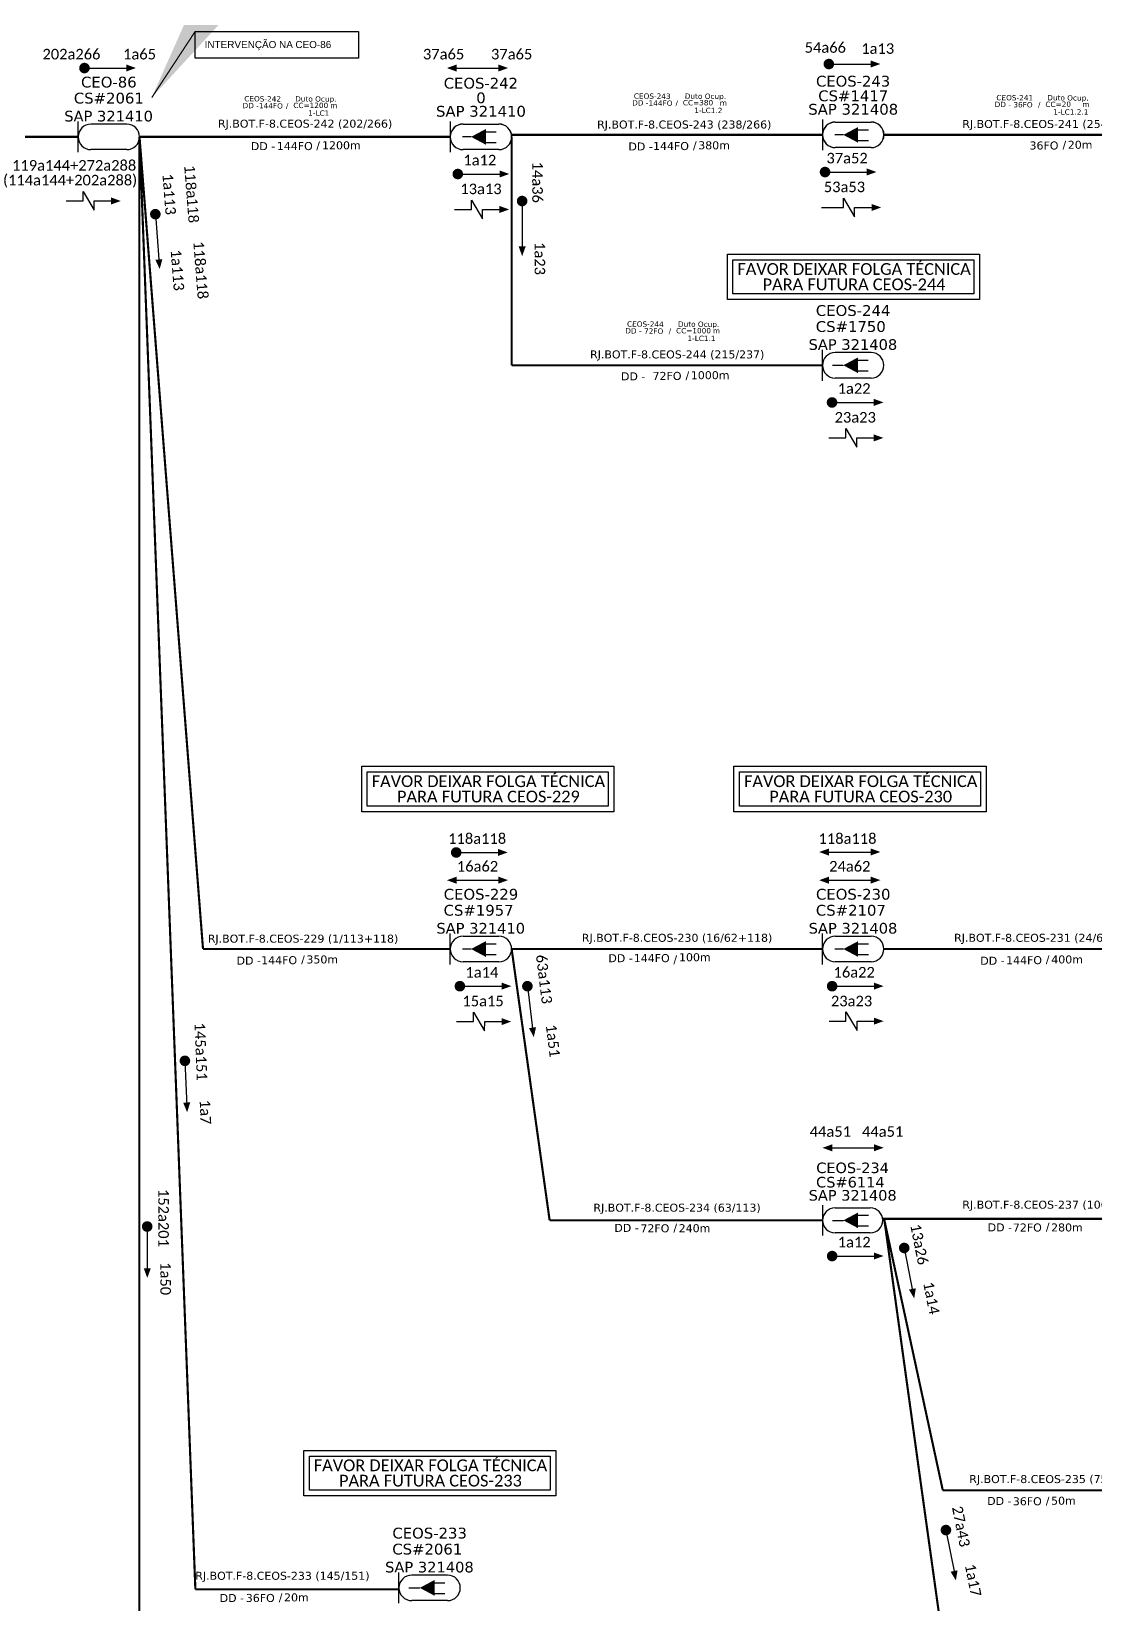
# Model space of a CAD drawing. Header units: metres. Extents: x -0.1 to 58.9, y -0.1 to 41.6.
# Drawn here: x 21.64 to 26.81, y 29.6 to 37.25 of the extents above; entities that cross this region are included whole.
import ezdxf
from ezdxf.enums import TextEntityAlignment as Align

# ---------------------------------------------------------------- set-up
doc = ezdxf.new("R2010")
doc.units = ezdxf.units.M
doc.layers.add('10.4-Postes', color=1, linetype='Continuous', lineweight=0)
doc.layers.add('40.1-ETIQUETAS', color=1, linetype='Continuous', lineweight=20)
for name, color, linetype in [('20.4-CEOS', 1, 'Continuous'), ('20.5-CABO AÉREO', 1, 'Continuous'), ('20.5-CEO', 1, 'Continuous'), ('label_cabos', 7, 'Continuous'), ('SETA', 7, 'Continuous')]:
    doc.layers.add(name, color=color, linetype=linetype)
doc.styles.add('ARIAL', font='arial.ttf')
doc.styles.add('ROMANS', font='romans.shx')
doc.styles.add('siredit', font='verdana.ttf')
doc.styles.get("Standard").update_dxf_attribs({"font": 'arial.ttf'})
doc.dimstyles.new('CL', dxfattribs={"dimtxt": 1, "dimasz": 2, "dimexe": 0.18, "dimexo": 0.0625, "dimgap": 0.09, "dimtad": 0, "dimdec": 0, "dimrnd": 1, "dimzin": 0, "dimdsep": 46, "dimtxsty": 'siredit', "dimblk": 'NONE', "dimcen": 0, "dimse1": 1, "dimse2": 1, "dimsd1": 1, "dimsd2": 1, "dimclrt": 7, "dimadec": 0, "dimazin": 0, "dimtfac": 1, "dimtdec": 0, "dimtofl": 0, "dimtmove": 0, "dimatfit": 3, "dimfxl": 0, "dimtolj": 1, "dimtzin": 0, "dimarcsym": 0})

# ---------------------------------------------------------------- blocks, each defined once
blk = doc.blocks.new('_None')
blk = doc.blocks.new('*U34')
at = {"layer": '20.5-CEO'}
for p, q in [((-1.56, 1.26), (1.8, 1.26)), ((1.8, -1.13), (-1.56, -1.13))]:
    blk.add_line(p, q, dxfattribs=at)
blk.add_lwpolyline([(-2.75, 1.51), (-2.75, -1.38)], dxfattribs=at)
for centre, start, end in [((-1.56, 0.07), 90, 270), ((1.8, 0.07), 270, 90)]:
    blk.add_arc(centre, 1.2, start, end, dxfattribs=at)
at = {"layer": '20.5-CEO', "color": 7, "style": 'siredit'}
for tag, p in [('FID', (0.11, 5.61)), ('LOCAL', (0.12, 4.23)), ('SAP', (0.12, 2.97)), ('FIBRAS_RESERVA', (0.12, -1.94))]:
    blk.add_attdef(tag, text='', height=1.01, dxfattribs=at).set_placement(p, align=Align.TOP_CENTER)
for tag, flags, p in [('ID_ATIVIDADE', 3, (0.11, -3.51)), ('FATOR', 1, (0.11, -4.82))]:
    blk.add_attdef(tag, text='', height=1.01, dxfattribs=dict(at, flags=flags)).set_placement(p, align=Align.TOP_CENTER)
at = {"layer": '20.5-CEO', "color": 7, "style": 'siredit', "flags": 3}
blk.add_attdef('QTDE', (-4.88, -7.06), '', height=1.01, dxfattribs=at)
blk = doc.blocks.new('*U36')
at = {"layer": '20.5-CEO'}
for p, q in [((-1.56, 1.26), (1.8, 1.26)), ((1.8, -1.13), (-1.56, -1.13))]:
    blk.add_line(p, q, dxfattribs=at)
blk.add_lwpolyline([(-2.75, 1.51), (-2.75, -1.38)], dxfattribs=at)
for centre, start, end in [((-1.56, 0.07), 90, 270), ((1.8, 0.07), 270, 90)]:
    blk.add_arc(centre, 1.2, start, end, dxfattribs=at)
at = {"layer": '20.5-CEO', "color": 7, "style": 'siredit'}
for tag, p in [('FID', (0.11, 5.61)), ('LOCAL', (0.12, 4.23)), ('SAP', (0.12, 2.97)), ('FIBRAS_RESERVA', (0.12, -1.94))]:
    blk.add_attdef(tag, text='', height=1.01, dxfattribs=at).set_placement(p, align=Align.TOP_CENTER)
for tag, flags, p in [('ID_ATIVIDADE', 3, (0.11, -3.51)), ('FATOR', 1, (0.11, -4.82))]:
    blk.add_attdef(tag, text='', height=1.01, dxfattribs=dict(at, flags=flags)).set_placement(p, align=Align.TOP_CENTER)
at = {"layer": '20.5-CEO', "color": 7, "style": 'siredit', "flags": 3}
blk.add_attdef('QTDE', (-4.88, -7.06), '', height=1.01, dxfattribs=at)
blk = doc.blocks.new('Inst CB DT OCUP CFOA-SM-DD-S-72')
at = {"layer": 'label_cabos', "color": 0, "style": 'siredit'}
for tag, flags, p in [('ID_ATIVIDADE', 3, (1.31, 2.67)), ('FATOR', 1, (11.56, 2.55))]:
    blk.add_attdef(tag, text='', height=1, rotation=359.69, dxfattribs=dict(at, flags=flags)).set_placement(p, align=Align.MIDDLE_CENTER)
for tag, p in [('TIPO_CABO', (1.11, 0)), ('DESTINO_CABO', (3.13, 1.26)), ('CABO', (4.69, -0.05)), ('/', (7.71, -0.05)), ('LANCE', (10.41, 0.02)), ('TIPO_CABO', (13.11, 1.24)), ('UND', (16.46, 0)), ('FID', (13.65, -1.41))]:
    blk.add_attdef(tag, text='', height=1, rotation=359.69, dxfattribs=at).set_placement(p, align=Align.MIDDLE_CENTER)
blk.add_attdef('QTDE', (11.93, -0.45), '', height=1, rotation=359.69, dxfattribs=at)
blk = doc.blocks.new('Inst CB DT OCUP CFOA-SM-DD-S-144')
at = {"layer": 'label_cabos', "color": 0, "style": 'siredit'}
for tag, flags, p in [('ID_ATIVIDADE', 3, (1.31, 2.67)), ('FATOR', 1, (11.56, 2.55))]:
    blk.add_attdef(tag, text='', height=1, rotation=359.69, dxfattribs=dict(at, flags=flags)).set_placement(p, align=Align.MIDDLE_CENTER)
for tag, p in [('TIPO_CABO', (1.11, 0)), ('DESTINO_CABO', (3.13, 1.26)), ('CABO', (4.69, -0.05)), ('/', (7.71, -0.05)), ('LANCE', (10.41, 0.02)), ('TIPO_CABO', (13.11, 1.24)), ('UND', (16.46, 0)), ('FID', (13.65, -1.41))]:
    blk.add_attdef(tag, text='', height=1, rotation=359.69, dxfattribs=at).set_placement(p, align=Align.MIDDLE_CENTER)
blk.add_attdef('QTDE', (11.93, -0.45), '', height=1, rotation=359.69, dxfattribs=at)
blk = doc.blocks.new('Inst CB DT OCUP CFOA-SM-DD-S-36')
at = {"layer": 'label_cabos', "color": 0, "style": 'siredit'}
for tag, flags, p in [('ID_ATIVIDADE', 3, (1.31, 2.67)), ('FATOR', 1, (11.56, 2.55))]:
    blk.add_attdef(tag, text='', height=1, rotation=359.69, dxfattribs=dict(at, flags=flags)).set_placement(p, align=Align.MIDDLE_CENTER)
for tag, p in [('TIPO_CABO', (1.11, 0)), ('DESTINO_CABO', (3.13, 1.26)), ('CABO', (4.69, -0.05)), ('/', (7.71, -0.05)), ('LANCE', (10.41, 0.02)), ('TIPO_CABO', (13.11, 1.24)), ('UND', (16.46, 0)), ('FID', (13.65, -1.41))]:
    blk.add_attdef(tag, text='', height=1, rotation=359.69, dxfattribs=at).set_placement(p, align=Align.MIDDLE_CENTER)
blk.add_attdef('QTDE', (11.93, -0.45), '', height=1, rotation=359.69, dxfattribs=at)
blk = doc.blocks.new('*U32')
at = {"color": 3}
blk.add_lwpolyline([(0.0000405, 0.0000662), (0.0001936, 0.0000662), (0.0001936, 0.000041), (0.0000405, 0.000041)], close=True, dxfattribs=at)
at = {"color": 3, "style": 'ARIAL'}
blk.add_attdef('SERVIÇO_EM_EMENDA_EXIST', text='', height=0.00000666, dxfattribs=at).set_placement((0.0001321, 0.0000506), align=Align.RIGHT)
blk.add_attdef('FID', (0.0001344, 0.0000506), '', height=0.00000666, dxfattribs=at)
at = {"layer": '10.4-Postes', "lineweight": 0, "style": 'ROMANS'}
for tag, p, flags in [('ID_ATIVIDADE', (-0.0000068, -0.0000086), 3), ('QTDE', (-0.000006, -0.000014), 3), ('FATOR', (-0.0000019, -0.0000113), 1)]:
    blk.add_attdef(tag, p, '', height=0.00000209, dxfattribs=dict(at, flags=flags))
at = {"color": 3}
blk.add_leader([(-0.0000002, 0.0000042), (0.0000405, 0.0000662)], dimstyle='CL', override={"dimgap": 0.09, "dimtad": 0}, dxfattribs=at)

msp = doc.modelspace()

# ---------------------------------------------------------------- linework, layer by layer
at = {"color": 0, "const_width": 0.0257}
for points in [[(21.8816, 37.0678, 1), (21.9072, 37.0678, 1)], [(25.51, 37.1001, 1), (25.51, 37.0745, 1)], [(23.6948, 36.5528, 1), (23.7204, 36.5528, 1)], [(25.4786, 36.5625, 1), (25.5042, 36.5625, 1)], [(24.0201, 36.4344, 1), (24.0202, 36.4087, 1)], [(22.2378, 36.3705, 1), (22.2398, 36.3449, 1)], [(25.5126, 35.4428, 1), (25.5383, 35.4428, 1)], [(23.6872, 33.2559, 1), (23.7129, 33.2559, 1)], [(23.7049, 32.6062, 1), (23.7306, 32.6062, 1)], [(24.0442, 32.6189, 1), (24.0473, 32.5934, 1)], [(25.5131, 32.6062, 1), (25.5387, 32.6062, 1)], [(22.3818, 32.2563, 1), (22.3828, 32.2307, 1)], [(22.1992, 31.451, 1), (22.1992, 31.4253, 1)], [(25.8736, 31.3467, 1), (25.8785, 31.3215, 1)], [(25.5131, 31.2947, 1), (25.5387, 31.2947, 1)], [(26.0761, 29.9758, 1), (26.0811, 29.9506, 1)]]:
    msp.add_lwpolyline(points, format="xyb", close=True, dxfattribs=at)
at = {"color": 0}
for points in [[(21.8875, 36.422), (21.8875, 36.4674), (21.9417, 36.3767), (21.9418, 36.422)], [(23.7739, 36.3807), (23.7739, 36.4261), (23.8281, 36.3354), (23.8281, 36.3807)], [(25.5809, 36.3904), (25.5809, 36.4357), (25.6352, 36.3451), (25.6352, 36.3904)], [(25.5917, 35.2706), (25.5917, 35.316), (25.646, 35.2253), (25.646, 35.2706)], [(23.784, 32.434), (23.784, 32.4794), (23.8382, 32.3887), (23.8383, 32.434)], [(25.5926, 32.4363), (25.5926, 32.4817), (25.6468, 32.391), (25.6469, 32.4363)]]:
    msp.add_lwpolyline(points, dxfattribs=at)
at = {"color": 3, "ltscale": 9e-07}
for points in [[(25.0169, 36.1639), (26.2411, 36.1639), (26.2411, 35.9432), (25.0169, 35.9432)], [(25.0441, 36.1367), (26.2139, 36.1367), (26.2139, 35.9704), (25.0441, 35.9704)], [(23.2409, 33.6748), (24.4652, 33.6748), (24.4652, 33.4541), (23.2409, 33.4541)], [(23.2681, 33.6476), (24.438, 33.6476), (24.438, 33.4813), (23.2681, 33.4813)], [(25.0491, 33.6748), (26.2733, 33.6748), (26.2733, 33.4541), (25.0491, 33.4541)], [(25.0763, 33.6476), (26.2461, 33.6476), (26.2461, 33.4813), (25.0763, 33.4813)], [(22.9595, 30.3503), (24.1837, 30.3503), (24.1837, 30.1297), (22.9595, 30.1297)], [(22.9867, 30.3231), (24.1565, 30.3231), (24.1565, 30.1569), (22.9867, 30.1569)]]:
    msp.add_lwpolyline(points, close=True, dxfattribs=at)
at = {"layer": '20.4-CEOS', "color": 5}
for p, q in [((22.0998, 36.7954), (21.9258, 36.7954)), ((22.0998, 36.6714), (21.9258, 36.6714))]:
    msp.add_line(p, q, dxfattribs=at)
at = {"layer": '20.4-CEOS', "color": 8}
for p, q in [((25.7149, 35.6855), (25.5409, 35.6855)), ((25.7149, 35.5614), (25.5409, 35.5614)), ((23.658, 29.7443), (23.4839, 29.7443)), ((23.658, 29.6202), (23.4839, 29.6202))]:
    msp.add_line(p, q, dxfattribs=at)
at = {"layer": '20.4-CEOS', "color": 7}
for p, q in [((23.7332, 32.8489), (23.9072, 32.8489)), ((25.5413, 32.8489), (25.7154, 32.8489)), ((23.9072, 32.7248), (23.7332, 32.7248)), ((25.7154, 32.7248), (25.5413, 32.7248))]:
    msp.add_line(p, q, dxfattribs=at)
at = {"layer": '20.4-CEOS', "color": 5}
msp.add_lwpolyline([(21.8637, 36.6586), (21.8637, 36.8082)], dxfattribs=at)
at = {"layer": '20.4-CEOS', "color": 7}
for points in [[(23.7721, 36.7335, 0, 0.0766, 0), (23.844, 36.7335, 0.0766, 0.0766, 0)], [(25.5803, 36.7432, 0, 0.0766, 0), (25.6522, 36.7432, 0.0766, 0.0766, 0)], [(23.7721, 32.7868, 0, 0.0766, 0), (23.844, 32.7868, 0.0766, 0.0766, 0)], [(25.5803, 32.7868, 0, 0.0766, 0), (25.6522, 32.7868, 0.0766, 0.0766, 0)], [(25.5803, 31.4683, 0, 0.0766, 0), (25.6522, 31.4683, 0.0766, 0.0766, 0)]]:
    msp.add_lwpolyline(points, format="xyseb", dxfattribs=at)
for points in [[(23.7721, 36.7335), (23.7303, 36.7335)], [(23.8408, 36.7581), (23.8936, 36.7581)], [(23.8408, 36.7065), (23.8936, 36.7065)], [(25.5803, 36.7432), (25.5385, 36.7432)], [(25.649, 36.7678), (25.7018, 36.7678)], [(25.649, 36.7162), (25.7018, 36.7162)], [(23.6711, 32.712), (23.6711, 32.8616)], [(23.8408, 32.8114), (23.8936, 32.8114)], [(25.4793, 32.712), (25.4793, 32.8616)], [(25.649, 32.8114), (25.7018, 32.8114)], [(23.7721, 32.7868), (23.7303, 32.7868)], [(23.8408, 32.7598), (23.8936, 32.7598)], [(25.5803, 32.7868), (25.5385, 32.7868)], [(25.649, 32.7598), (25.7018, 32.7598)], [(25.5275, 31.4683), (25.5803, 31.4683)], [(25.649, 31.4929), (25.7018, 31.4929)], [(25.649, 31.4413), (25.7018, 31.4413)]]:
    msp.add_lwpolyline(points, dxfattribs=at)
at = {"layer": '20.4-CEOS', "color": 8}
for points in [[(25.4789, 35.5487), (25.4789, 35.6982)], [(25.527, 35.6235), (25.5799, 35.6235)], [(25.6485, 35.6481), (25.7013, 35.6481)], [(25.6485, 35.5964), (25.7013, 35.5964)], [(23.4219, 29.6075), (23.4219, 29.7571)], [(23.4701, 29.6823), (23.5229, 29.6823)], [(23.5915, 29.7069), (23.6444, 29.7069)], [(23.5915, 29.6553), (23.6444, 29.6553)]]:
    msp.add_lwpolyline(points, dxfattribs=at)
for points in [[(25.5799, 35.6235, 0, 0.0766, 0), (25.6517, 35.6235, 0.0766, 0.0766, 0)], [(23.5229, 29.6823, 0, 0.0766, 0), (23.5947, 29.6823, 0.0766, 0.0766, 0)]]:
    msp.add_lwpolyline(points, format="xyseb", dxfattribs=at)
at = {"layer": '20.4-CEOS', "color": 5}
for centre, start, end in [((21.9258, 36.7334), 90, 270), ((22.0998, 36.7334), 270, 90)]:
    msp.add_arc(centre, 0.062, start, end, dxfattribs=at)
at = {"layer": '20.4-CEOS', "color": 8}
for centre, start, end in [((25.5409, 35.6235), 90, 270), ((25.7149, 35.6235), 270, 90), ((23.4839, 29.6823), 90, 270), ((23.658, 29.6823), 270, 90)]:
    msp.add_arc(centre, 0.062, start, end, dxfattribs=at)
at = {"layer": '20.4-CEOS', "color": 7}
for centre, start, end in [((23.7332, 32.7868), 90, 270), ((23.9072, 32.7868), 270, 90), ((25.5413, 32.7868), 90, 270), ((25.7154, 32.7868), 270, 90)]:
    msp.add_arc(centre, 0.062, start, end, dxfattribs=at)
at = {"layer": '20.5-CABO AÉREO', "color": 7, "ltscale": 50, "const_width": 0.0104}
for points in [[(22.161, 36.7334), (22.1606, 27.1546)], [(22.1618, 36.7334), (22.4331, 29.675), (22.4331, 29.675)], [(23.9692, 32.7868), (23.9692, 32.7868), (24.1538, 31.4681)], [(24.1538, 31.4681), (25.4797, 31.4681)], [(25.7789, 31.4753), (25.7782, 31.4753), (26.0633, 30.1566)], [(25.7774, 31.4753), (27.2875, 31.4753)], [(25.7789, 31.4753), (25.9612, 30.1566), (26.1451, 28.8378)], [(26.0633, 30.1566), (27.2879, 30.1566)], [(22.4331, 29.675), (23.4219, 29.675)]]:
    msp.add_lwpolyline(points, dxfattribs=at)
at = {"layer": '20.5-CABO AÉREO', "color": 5, "ltscale": 50, "const_width": 0.0104}
for points in [[(22.1618, 36.7334), (22.4702, 32.7868)], [(22.4702, 32.7868), (23.6711, 32.7868)], [(23.9692, 32.7868), (25.4793, 32.7868)], [(25.7774, 32.7868), (27.2875, 32.7868)]]:
    msp.add_lwpolyline(points, dxfattribs=at)
at = {"layer": '20.5-CABO AÉREO', "ltscale": 50, "const_width": 0.0104}
for points in [[(22.4331, 29.675), (22.4331, 29.675), (22.4331, 29.675)], [(22.4331, 29.675), (23.4219, 29.675)]]:
    msp.add_lwpolyline(points, dxfattribs=at)
at = {"layer": '20.5-CEO', "color": 7}
for p, q in [((23.7332, 36.7954), (23.9072, 36.7954)), ((25.5413, 36.8052), (25.7154, 36.8052)), ((23.9072, 36.6714), (23.7332, 36.6714)), ((25.7154, 36.6811), (25.5413, 36.6811)), ((25.5405, 31.5288), (25.7108, 31.5288)), ((25.7108, 31.4073), (25.5405, 31.4073))]:
    msp.add_line(p, q, dxfattribs=at)
for points in [[(23.6711, 36.8082), (23.6711, 36.6586)], [(25.4793, 36.818), (25.4793, 36.6684)], [(25.4797, 31.5413), (25.4797, 31.3948)]]:
    msp.add_lwpolyline(points, dxfattribs=at)
for centre, radius, start, end in [((23.7332, 36.7334), 0.062, 90, 270), ((23.9072, 36.7334), 0.062, 270, 90), ((25.5413, 36.7432), 0.062, 90, 270), ((25.7154, 36.7432), 0.062, 270, 90), ((25.5405, 31.4681), 0.0607, 90, 270), ((25.7108, 31.4681), 0.0607, 270, 90)]:
    msp.add_arc(centre, radius, start, end, dxfattribs=at)
at = {"layer": '40.1-ETIQUETAS', "color": 5, "const_width": 0.0104}
msp.add_lwpolyline([(20.3536, 36.7334), (21.8637, 36.7334)], dxfattribs=at)
at = {"layer": '40.1-ETIQUETAS', "color": 7, "const_width": 0.0104}
for points in [[(22.1618, 36.7334), (23.6711, 36.7334)], [(23.9692, 36.7334), (23.9695, 35.6235)], [(23.97, 36.7432), (25.4793, 36.7432)], [(25.7774, 36.7432), (27.2867, 36.7432)], [(23.9695, 35.6235), (25.4789, 35.6235)], [(22.4702, 32.359), (22.4702, 32.359)]]:
    msp.add_lwpolyline(points, dxfattribs=at)
at = {"layer": 'SETA', "color": 0}
for points in [[(25.51, 37.0873), (25.7306, 37.0873)], [(21.8944, 37.0678), (22.115, 37.0678)], [(23.7018, 37.0678), (23.9224, 37.0678)], [(23.7076, 36.5528), (23.9282, 36.5528)], [(25.4914, 36.5625), (25.712, 36.5625)], [(21.8056, 36.422), (21.8875, 36.422)], [(21.9418, 36.422), (22.0237, 36.422)], [(24.0201, 36.4215), (24.0203, 36.2009)], [(25.4745, 36.3904), (25.5809, 36.3904)], [(25.6352, 36.3904), (25.7172, 36.3904)], [(22.2388, 36.3577), (22.2559, 36.1377)], [(23.6919, 36.3807), (23.7739, 36.3807)], [(23.8281, 36.3807), (23.9101, 36.3807)], [(25.5255, 35.4428), (25.7461, 35.4428)], [(25.5098, 35.2706), (25.5917, 35.2706)], [(25.646, 35.2706), (25.7279, 35.2706)], [(23.7001, 33.2559), (23.9207, 33.2559)], [(25.51, 33.2581), (25.7306, 33.2581)], [(23.7018, 33.1212), (23.9224, 33.1212)], [(25.51, 33.1212), (25.7306, 33.1212)], [(23.7177, 32.6062), (23.9384, 32.6062)], [(24.0457, 32.6062), (24.0727, 32.3872)], [(25.5259, 32.6062), (25.7465, 32.6062)], [(23.7021, 32.434), (23.784, 32.434)], [(23.8383, 32.434), (23.9202, 32.434)], [(25.5107, 32.4363), (25.5926, 32.4363)], [(25.6469, 32.4363), (25.7288, 32.4363)], [(22.3823, 32.2435), (22.3914, 32.0231)], [(25.5263, 31.8206), (25.747, 31.8206)], [(22.1992, 31.4381), (22.1992, 31.2175)], [(25.5259, 31.2947), (25.7465, 31.2947)], [(25.876, 31.3341), (25.9186, 31.1176)], [(26.0786, 29.9632), (26.1211, 29.7467)]]:
    msp.add_lwpolyline(points, dxfattribs=at)
for points in [[(22.0973, 37.0852), (22.1443, 37.0681), (22.0973, 37.051)], [(23.7018, 37.0849), (23.6548, 37.0678), (23.7018, 37.0507)], [(23.9047, 37.0852), (23.9517, 37.0681), (23.9047, 37.051)], [(25.7129, 37.1047), (25.7599, 37.0876), (25.7129, 37.0705)], [(23.9105, 36.5703), (23.9575, 36.5532), (23.9105, 36.536)], [(25.6943, 36.5799), (25.7413, 36.5628), (25.6943, 36.5457)], [(22.0237, 36.4391), (22.0707, 36.422), (22.0237, 36.4049)], [(23.9101, 36.3978), (23.9571, 36.3807), (23.9101, 36.3636)], [(25.7172, 36.4075), (25.7642, 36.3904), (25.7172, 36.3732)], [(24.0374, 36.2009), (24.0203, 36.1539), (24.0032, 36.2009)], [(22.273, 36.1391), (22.2596, 36.0909), (22.2389, 36.1364)], [(25.7284, 35.4602), (25.7754, 35.4431), (25.7284, 35.426)], [(25.7279, 35.2877), (25.775, 35.2706), (25.7279, 35.2535)], [(23.903, 33.2734), (23.95, 33.2563), (23.903, 33.2391)], [(25.51, 33.2752), (25.4629, 33.2581), (25.51, 33.241)], [(25.7129, 33.2755), (25.7599, 33.2584), (25.7129, 33.2413)], [(23.7018, 33.1383), (23.6548, 33.1212), (23.7018, 33.1041)], [(23.9047, 33.1387), (23.9517, 33.1216), (23.9047, 33.1044)], [(25.51, 33.1383), (25.4629, 33.1212), (25.51, 33.1041)], [(25.7129, 33.1387), (25.7599, 33.1216), (25.7129, 33.1044)], [(23.9206, 32.6236), (23.9677, 32.6065), (23.9206, 32.5894)], [(25.7288, 32.6236), (25.7758, 32.6065), (25.7288, 32.5894)], [(23.9202, 32.4511), (23.9672, 32.434), (23.9202, 32.4169)], [(25.7288, 32.4534), (25.7758, 32.4363), (25.7288, 32.4192)], [(24.0879, 32.4069), (24.0766, 32.3582), (24.0539, 32.4027)], [(22.4081, 32.0415), (22.393, 31.9938), (22.3739, 32.0401)], [(25.5263, 31.8035), (25.4793, 31.8206), (25.5263, 31.8377)], [(25.7292, 31.8381), (25.7763, 31.821), (25.7292, 31.8039)], [(25.7288, 31.3121), (25.7758, 31.295), (25.7288, 31.2779)], [(22.2166, 31.2352), (22.1995, 31.1882), (22.1824, 31.2352)], [(25.9323, 31.1383), (25.9245, 31.0889), (25.8987, 31.1317)], [(26.1348, 29.7675), (26.1271, 29.718), (26.1012, 29.7609)]]:
    msp.add_solid(points, dxfattribs=at)

# ---------------------------------------------------------------- block references
at = {"color": 6, "lineweight": 0}
ref = msp.add_blockref('Inst CB DT OCUP CFOA-SM-DD-S-144', (22.6787, 36.8857), dxfattribs=dict(at, xscale=0.02592, yscale=0.02592, zscale=0.02592))
ref.add_attrib('DESTINO_CABO', 'CEOS-242', dxfattribs={"layer": 'label_cabos', "color": 0, "height": 0.02592, "rotation": 359.69001, "style": 'siredit'}).set_placement((22.7598, 36.9185), align=Align.MIDDLE_CENTER)
ref.add_attrib('TIPO_CABO', 'Duto Ocup.', dxfattribs={"layer": 'label_cabos', "color": 0, "height": 0.02592, "rotation": 359.69001, "style": 'siredit'}).set_placement((23.0184, 36.918), align=Align.MIDDLE_CENTER)
ref.add_attrib('/', '/', dxfattribs={"layer": 'label_cabos', "color": 0, "height": 0.0259, "rotation": 359.69001, "style": 'siredit'}).set_placement((22.8786, 36.8844), align=Align.MIDDLE_CENTER)
ref.add_attrib('FID', '1-LC1', dxfattribs={"layer": 'label_cabos', "color": 0, "height": 0.02592, "rotation": 359.69001, "style": 'siredit'}).set_placement((23.0324, 36.8491), align=Align.MIDDLE_CENTER)
ref.add_attrib('LANCE', 'CC=', dxfattribs={"layer": 'label_cabos', "color": 0, "height": 0.02592, "rotation": 359.69001, "style": 'siredit'}).set_placement((22.9485, 36.8863), align=Align.MIDDLE_CENTER)
ref.add_attrib('UND', 'm', dxfattribs={"layer": 'label_cabos', "color": 0, "height": 0.0259, "rotation": 359.69001, "style": 'siredit'}).set_placement((23.1054, 36.8858), align=Align.MIDDLE_CENTER)
ref.add_attrib('CABO', '144FO', dxfattribs={"layer": 'label_cabos', "color": 0, "height": 0.02592, "rotation": 359.69001, "style": 'siredit'}).set_placement((22.8001, 36.8844), align=Align.MIDDLE_CENTER)
ref.add_attrib('TIPO_CABO', 'DD - ', dxfattribs={"layer": 'label_cabos', "color": 0, "height": 0.02592, "rotation": 359.69001, "style": 'siredit'}).set_placement((22.7075, 36.8856), align=Align.MIDDLE_CENTER)
ref.add_attrib('QTDE', '1200', (22.9879, 36.874), dxfattribs={"layer": 'label_cabos', "color": 0, "height": 0.02592, "rotation": 359.69001, "style": 'siredit'})
ref = msp.add_blockref('Inst CB DT OCUP CFOA-SM-DD-S-144', (24.5708, 36.8987), dxfattribs=dict(at, xscale=0.02592, yscale=0.02592, zscale=0.02592))
ref.add_attrib('DESTINO_CABO', 'CEOS-243', dxfattribs={"layer": 'label_cabos', "color": 0, "height": 0.02592, "rotation": 359.69001, "style": 'siredit'}).set_placement((24.652, 36.9314), align=Align.MIDDLE_CENTER)
ref.add_attrib('TIPO_CABO', 'Duto Ocup.', dxfattribs={"layer": 'label_cabos', "color": 0, "height": 0.02592, "rotation": 359.69001, "style": 'siredit'}).set_placement((24.9106, 36.931), align=Align.MIDDLE_CENTER)
ref.add_attrib('/', '/', dxfattribs={"layer": 'label_cabos', "color": 0, "height": 0.0259, "rotation": 359.69001, "style": 'siredit'}).set_placement((24.7708, 36.8974), align=Align.MIDDLE_CENTER)
ref.add_attrib('FID', '1-LC1.2', dxfattribs={"layer": 'label_cabos', "color": 0, "height": 0.02592, "rotation": 359.69001, "style": 'siredit'}).set_placement((24.9246, 36.862), align=Align.MIDDLE_CENTER)
ref.add_attrib('LANCE', 'CC=', dxfattribs={"layer": 'label_cabos', "color": 0, "height": 0.02592, "rotation": 359.69001, "style": 'siredit'}).set_placement((24.8406, 36.8993), align=Align.MIDDLE_CENTER)
ref.add_attrib('UND', 'm', dxfattribs={"layer": 'label_cabos', "color": 0, "height": 0.0259, "rotation": 359.69001, "style": 'siredit'}).set_placement((24.9976, 36.8987), align=Align.MIDDLE_CENTER)
ref.add_attrib('CABO', '144FO', dxfattribs={"layer": 'label_cabos', "color": 0, "height": 0.02592, "rotation": 359.69001, "style": 'siredit'}).set_placement((24.6923, 36.8974), align=Align.MIDDLE_CENTER)
ref.add_attrib('TIPO_CABO', 'DD - ', dxfattribs={"layer": 'label_cabos', "color": 0, "height": 0.02592, "rotation": 359.69001, "style": 'siredit'}).set_placement((24.5997, 36.8986), align=Align.MIDDLE_CENTER)
ref.add_attrib('QTDE', '380', (24.88, 36.8869), dxfattribs={"layer": 'label_cabos', "color": 0, "height": 0.02592, "rotation": 359.69001, "style": 'siredit'})
ref = msp.add_blockref('Inst CB DT OCUP CFOA-SM-DD-S-36', (26.3315, 36.8911), dxfattribs=dict(at, xscale=0.02592, yscale=0.02592, zscale=0.02592))
ref.add_attrib('DESTINO_CABO', 'CEOS-241', dxfattribs={"layer": 'label_cabos', "color": 0, "height": 0.02592, "rotation": 359.69001, "style": 'siredit'}).set_placement((26.4127, 36.9238), align=Align.MIDDLE_CENTER)
ref.add_attrib('TIPO_CABO', 'Duto Ocup.', dxfattribs={"layer": 'label_cabos', "color": 0, "height": 0.02592, "rotation": 359.69001, "style": 'siredit'}).set_placement((26.6713, 36.9233), align=Align.MIDDLE_CENTER)
ref.add_attrib('/', '/', dxfattribs={"layer": 'label_cabos', "color": 0, "height": 0.0259, "rotation": 359.69001, "style": 'siredit'}).set_placement((26.5315, 36.8897), align=Align.MIDDLE_CENTER)
ref.add_attrib('FID', '1-LC1.2.1', dxfattribs={"layer": 'label_cabos', "color": 0, "height": 0.02592, "rotation": 359.69001, "style": 'siredit'}).set_placement((26.6853, 36.8544), align=Align.MIDDLE_CENTER)
ref.add_attrib('LANCE', 'CC=', dxfattribs={"layer": 'label_cabos', "color": 0, "height": 0.02592, "rotation": 359.69001, "style": 'siredit'}).set_placement((26.6014, 36.8916), align=Align.MIDDLE_CENTER)
ref.add_attrib('UND', 'm', dxfattribs={"layer": 'label_cabos', "color": 0, "height": 0.0259, "rotation": 359.69001, "style": 'siredit'}).set_placement((26.7583, 36.8911), align=Align.MIDDLE_CENTER)
ref.add_attrib('CABO', '36FO', dxfattribs={"layer": 'label_cabos', "color": 0, "height": 0.02592, "rotation": 359.69001, "style": 'siredit'}).set_placement((26.453, 36.8897), align=Align.MIDDLE_CENTER)
ref.add_attrib('TIPO_CABO', 'DD - ', dxfattribs={"layer": 'label_cabos', "color": 0, "height": 0.02592, "rotation": 359.69001, "style": 'siredit'}).set_placement((26.3604, 36.891), align=Align.MIDDLE_CENTER)
ref.add_attrib('QTDE', '20', (26.6407, 36.8793), dxfattribs={"layer": 'label_cabos', "color": 0, "height": 0.02592, "rotation": 359.69001, "style": 'siredit'})
ref = msp.add_blockref('Inst CB DT OCUP CFOA-SM-DD-S-72', (24.5377, 35.7909), dxfattribs=dict(at, xscale=0.02592, yscale=0.02592, zscale=0.02592))
ref.add_attrib('DESTINO_CABO', 'CEOS-244', dxfattribs={"layer": 'label_cabos', "color": 0, "height": 0.02592, "rotation": 359.69001, "style": 'siredit'}).set_placement((24.6188, 35.8237), align=Align.MIDDLE_CENTER)
ref.add_attrib('TIPO_CABO', 'Duto Ocup.', dxfattribs={"layer": 'label_cabos', "color": 0, "height": 0.02592, "rotation": 359.69001, "style": 'siredit'}).set_placement((24.8774, 35.8232), align=Align.MIDDLE_CENTER)
ref.add_attrib('/', '/', dxfattribs={"layer": 'label_cabos', "color": 0, "height": 0.0259, "rotation": 359.69001, "style": 'siredit'}).set_placement((24.7376, 35.7896), align=Align.MIDDLE_CENTER)
ref.add_attrib('FID', '1-LC1.1', dxfattribs={"layer": 'label_cabos', "color": 0, "height": 0.02592, "rotation": 359.69001, "style": 'siredit'}).set_placement((24.8914, 35.7543), align=Align.MIDDLE_CENTER)
ref.add_attrib('LANCE', 'CC=', dxfattribs={"layer": 'label_cabos', "color": 0, "height": 0.02592, "rotation": 359.69001, "style": 'siredit'}).set_placement((24.8075, 35.7915), align=Align.MIDDLE_CENTER)
ref.add_attrib('UND', 'm', dxfattribs={"layer": 'label_cabos', "color": 0, "height": 0.0259, "rotation": 359.69001, "style": 'siredit'}).set_placement((24.9644, 35.791), align=Align.MIDDLE_CENTER)
ref.add_attrib('CABO', '72FO', dxfattribs={"layer": 'label_cabos', "color": 0, "height": 0.02592, "rotation": 359.69001, "style": 'siredit'}).set_placement((24.6591, 35.7896), align=Align.MIDDLE_CENTER)
ref.add_attrib('TIPO_CABO', 'DD - ', dxfattribs={"layer": 'label_cabos', "color": 0, "height": 0.02592, "rotation": 359.69001, "style": 'siredit'}).set_placement((24.5665, 35.7908), align=Align.MIDDLE_CENTER)
ref.add_attrib('QTDE', '1000', (24.8469, 35.7792), dxfattribs={"layer": 'label_cabos', "color": 0, "height": 0.02592, "rotation": 359.69001, "style": 'siredit'})
at = {"layer": '20.5-CEO', "color": 7, "lineweight": 0}
ref = msp.add_blockref('*U34', (23.8139, 36.7299), dxfattribs=dict(at, xscale=0.05184, yscale=0.05184, zscale=0.05184))
ref.add_attrib('LOCAL', '0', dxfattribs={"color": 7, "height": 0.0526, "style": 'siredit'}).set_placement((23.8202, 36.9494), align=Align.TOP_CENTER)
ref.add_attrib('SAP', 'SAP 321410', dxfattribs={"color": 7, "height": 0.05255, "style": 'siredit'}).set_placement((23.8202, 36.8841), align=Align.TOP_CENTER)
ref.add_attrib('FID', 'CEOS-242', dxfattribs={"layer": '20.4-CEOS', "color": 7, "height": 0.05234, "style": 'siredit'}).set_placement((23.8196, 37.0205), align=Align.TOP_CENTER)
ref = msp.add_blockref('*U36', (25.622, 36.7397), dxfattribs=dict(at, xscale=0.05184, yscale=0.05184, zscale=0.05184))
ref.add_attrib('LOCAL', 'CS#1417', dxfattribs={"color": 7, "height": 0.05255, "style": 'siredit'}).set_placement((25.6283, 36.9592), align=Align.TOP_CENTER)
ref.add_attrib('SAP', 'SAP 321408', dxfattribs={"color": 7, "height": 0.05255, "style": 'siredit'}).set_placement((25.6283, 36.8939), align=Align.TOP_CENTER)
ref.add_attrib('FID', 'CEOS-243', dxfattribs={"layer": '20.4-CEOS', "color": 7, "height": 0.05234, "style": 'siredit'}).set_placement((25.6277, 37.0303), align=Align.TOP_CENTER)
at = {"layer": 'label_cabos', "color": 0, "lineweight": 0, "xscale": 5183.999999998382, "yscale": 5183.999999998358, "zscale": 5183.999999998382}
msp.add_blockref('*U32', (22.2221, 36.9026), dxfattribs=at).add_auto_attribs({'SERVIÇO_EM_EMENDA_EXIST': 'INTERVENÇÃO NA', 'FID': 'CEO-86'})

# ---------------------------------------------------------------- texts
at = {"color": 0, "char_height": 0.051322, "width": 0.650727, "attachment_point": 5}
for s, insert in [('{\\fCalibri|b0|i0|c0|p34;\\C7;202a266}', (21.8312, 37.1352)), ('{\\fCalibri|b0|i0|c0|p34;\\C7;1a65}', (22.1618, 37.1352)), ('{\\fCalibri|b0|i0|c0|p34;\\C7;37a65}', (23.6386, 37.1352)), ('{\\fCalibri|b0|i0|c0|p34;\\C7;37a65}', (23.9692, 37.1352)), ('{\\fCalibri|b0|i0|c0|p34;\\C7;54a66}', (25.4926, 37.1676)), ('{\\fCalibri|b0|i0|c0|p34;\\C7;1a13}', (25.7473, 37.1623)), ('{\\fCalibri|b0|i0|c0|p34;\\C1;119a144+272a288}', (21.8443, 36.5947)), ('{\\fCalibri|b0|i0|c0|p34;\\C7;1a12}', (23.8146, 36.6202)), ('{\\fCalibri|b0|i0|c0|p34;\\C7;37a52}', (25.5984, 36.6299)), ('{\\fCalibri|b0|i0|c0|p34;\\C7;13a13}', (23.8203, 36.4804)), ('{\\fCalibri|b0|i0|c0|p34;\\C7;53a53}', (25.5857, 36.4901)), ('{\\fCalibri|b0|i0|c0|p34;\\C7;1a22}', (25.6325, 35.5102)), ('{\\fCalibri|b0|i0|c0|p34;\\C7;23a23}', (25.6381, 35.3703)), ('{\\fCalibri|b0|i0|c0|p34;\\C1;118a118 }', (23.8018, 33.3233)), ('{\\fCalibri|b0|i0|c0|p34;\\C1;118a118 }', (25.6006, 33.3233)), ('{\\fCalibri|b0|i0|c0|p34;\\C7;16a62\\C1; }', (23.8035, 33.1886)), ('{\\fCalibri|b0|i0|c0|p34;\\C7;24a62\\C1; }', (25.6117, 33.1886)), ('{\\fCalibri|b0|i0|c0|p34;\\C7;1a14}', (23.8248, 32.6736)), ('{\\fCalibri|b0|i0|c0|p34;\\C7;16a22}', (25.633, 32.6736)), ('{\\fCalibri|b0|i0|c0|p34;\\C7;15a15}', (23.8304, 32.5337)), ('{\\fCalibri|b0|i0|c0|p34;\\C7;23a23}', (25.6202, 32.5337)), ('{\\fCalibri|b0|i0|c0|p34;\\C7;44a51}', (25.5171, 31.8996)), ('{\\fCalibri|b0|i0|c0|p34;\\C7;44a51}', (25.7711, 31.8996)), ('{\\fCalibri|b0|i0|c0|p34;\\C7;1a12}', (25.633, 31.3621))]:
    msp.add_mtext(s, dxfattribs=dict(at, insert=insert))
at = {"color": 5, "insert": (21.8246, 36.5177), "char_height": 0.051322, "width": 0.650727, "attachment_point": 5}
msp.add_mtext('{\\fCalibri|b0|i0|c0|p34;(114a144+202a288)}', dxfattribs=at)
at = {"color": 0, "char_height": 0.051322, "width": 0.650727, "attachment_point": 5}
for s, insert, rotation in [('{\\fCalibri|b0|i0|c0|p34;\\C7;1a113}', (22.306, 36.4545), 274.46763), ('{\\fCalibri|b0|i0|c0|p34;\\C7;14a36}', (24.0947, 36.5129), 270.03375), ('{\\fCalibri|b0|i0|c0|p34;\\C7;1a113}', (22.346, 36.0858), 274.46763), ('{\\fCalibri|b0|i0|c0|p34;\\C1;118a118}', (22.4592, 36.0858), 274.46763), ('{\\fCalibri|b0|i0|c0|p34;\\C7;1a23}', (24.1061, 36.1421), 270.03375), ('{\\fCalibri|b0|i0|c0|p34;\\C7;63a113}', (24.127, 32.6404), 277.01921), ('{\\fCalibri|b0|i0|c0|p34;\\C7;145a151}', (22.4597, 32.2884), 272.36512), ('{\\fCalibri|b0|i0|c0|p34;\\C7;1a51}', (24.17, 32.3408), 277.01921), ('{\\fCalibri|b0|i0|c0|p34;\\C7;1a7}', (22.4818, 31.9943), 272.36512), ('{\\fCalibri|b0|i0|c0|p34;\\C7;152a201}', (22.2783, 31.4798), 270), ('{\\fCalibri|b0|i0|c0|p34;\\C7;13a26}', (25.9493, 31.3515), 281.11412), ('{\\fCalibri|b0|i0|c0|p34;\\C7;1a50}', (22.2883, 31.185), 270), ('{\\fCalibri|b0|i0|c0|p34;\\C7;1a14}', (26.0081, 31.0905), 281.11412), ('{\\fCalibri|b0|i0|c0|p34;\\C7;27a43}', (26.1519, 29.9807), 281.11412), ('{\\fCalibri|b0|i0|c0|p34;\\C7;1a17}', (26.2106, 29.7196), 281.11412)]:
    msp.add_mtext(s, dxfattribs=dict(at, insert=insert, rotation=rotation))
at = {"color": 1, "insert": (22.4149, 36.4545), "char_height": 0.05132, "width": 0.650727, "attachment_point": 5, "rotation": 274.46763}
msp.add_mtext('118a118', dxfattribs=at)
at = {"color": 7, "char_height": 0.057024, "width": 1.214885, "attachment_point": 5}
for s, insert in [('{\\fCalibri|b0|i0|c0|p34;FAVOR DEIXAR FOLGA TÉCNICA}', (25.6323, 36.0911)), ('{\\fCalibri|b0|i0|c0|p34;PARA FUTURA CEOS-244}', (25.6323, 36.0165)), ('{\\fCalibri|b0|i0|c0|p34;FAVOR DEIXAR FOLGA TÉCNICA}', (23.8563, 33.602)), ('{\\fCalibri|b0|i0|c0|p34;FAVOR DEIXAR FOLGA TÉCNICA}', (25.6645, 33.602)), ('{\\fCalibri|b0|i0|c0|p34;PARA FUTURA CEOS-229}', (23.8563, 33.5275)), ('{\\fCalibri|b0|i0|c0|p34;PARA FUTURA CEOS-230}', (25.6645, 33.5275)), ('{\\fCalibri|b0|i0|c0|p34;FAVOR DEIXAR FOLGA TÉCNICA}', (23.5749, 30.2776)), ('{\\fCalibri|b0|i0|c0|p34;PARA FUTURA CEOS-233}', (23.5749, 30.203))]:
    msp.add_mtext(s, dxfattribs=dict(at, insert=insert))
at = {"layer": '20.4-CEOS', "color": 7, "style": 'siredit'}
for s, height, p in [('CEO-86', 0.05255, (22.0128, 36.9996)), ('CS#2061', 0.05255, (22.0128, 36.9218)), ('SAP 321410', 0.05184, (22.0116, 36.8343)), ('CEOS-244', 0.05255, (25.6279, 35.8896)), ('CS#1750 ', 0.05255, (25.6279, 35.8118)), ('SAP 321408', 0.05184, (25.6267, 35.7244)), ('CEOS-229', 0.05255, (23.8202, 33.053)), ('CEOS-230', 0.05255, (25.6283, 33.053)), ('CS#1957 ', 0.05255, (23.8202, 32.9752)), ('CS#2107 ', 0.05255, (25.6283, 32.9752)), ('SAP 321410', 0.05184, (23.819, 32.8877)), ('SAP 321408', 0.05184, (25.6272, 32.8877)), ('CEOS-233', 0.05255, (23.5709, 29.9484)), ('CS#2061 ', 0.05255, (23.5709, 29.8707)), ('SAP 321408', 0.05184, (23.5698, 29.7832))]:
    msp.add_text(s, height=height, dxfattribs=at).set_placement(p, align=Align.MIDDLE_CENTER)
msp.add_text('CEOS-234', height=0.05124, dxfattribs=at).set_placement((25.6251, 31.7491), align=Align.TOP_CENTER)
at = {"layer": '20.5-CEO', "color": 7, "style": 'siredit'}
for s, p in [('CS#6114 ', (25.6256, 31.6795)), ('SAP 321408', (25.6256, 31.6156))]:
    msp.add_text(s, height=0.05145, dxfattribs=at).set_placement(p, align=Align.TOP_CENTER)
at = {"layer": '40.1-ETIQUETAS', "color": 0, "style": 'siredit'}
for s, p in [('RJ.BOT.F-8.CEOS-242 (202/266)', (22.966, 36.7977)), ('RJ.BOT.F-8.CEOS-234 (63/113)', (24.7726, 31.5299)), ('RJ.BOT.F-8.CEOS-237 (106/113)', (26.5815, 31.5444)), ('RJ.BOT.F-8.CEOS-235 (75/88)', (26.5812, 30.2111)), ('RJ.BOT.F-8.CEOS-233 (145/151)', (22.8558, 29.7412))]:
    msp.add_text(s, height=0.03888, dxfattribs=at).set_placement(p, align=Align.MIDDLE_CENTER)
at = {"layer": '40.1-ETIQUETAS', "color": 7, "style": 'siredit'}
for s, p in [('RJ.BOT.F-8.CEOS-243 (238/266) ', (24.816, 36.7935)), ('RJ.BOT.F-8.CEOS-241 (254/266) ', (26.5897, 36.7961)), ('RJ.BOT.F-8.CEOS-244 (215/237) ', (24.7818, 35.6764))]:
    msp.add_text(s, height=0.03888, dxfattribs=at).set_placement(p, align=Align.MIDDLE_CENTER)
at = {"layer": '40.1-ETIQUETAS', "color": 0, "style": 'siredit'}
for s, height, p in [('DD - ', 0.03888, (22.8378, 36.6883)), ('144FO', 0.03888, (23.0031, 36.6889)), ('/', 0.0389, (23.0383, 36.6925)), ('DD - ', 0.03888, (24.6717, 36.6867)), ('DD - ', 0.03888, (24.6356, 35.5696)), ('DD - ', 0.03888, (22.7685, 32.7304)), ('DD - ', 0.03888, (24.5744, 32.7422)), ('DD - ', 0.03888, (26.3807, 32.7299)), ('/', 0.0389, (26.5814, 32.7362)), ('DD - ', 0.03888, (24.6035, 31.4318)), ('72FO', 0.03888, (24.7353, 31.4297)), ('/', 0.0389, (24.7729, 31.4333)), ('DD - ', 0.03888, (26.4166, 31.4341)), ('72FO', 0.03888, (26.5442, 31.4335)), ('/', 0.0389, (26.5818, 31.4371)), ('DD - ', 0.03888, (26.4142, 30.1045)), ('36FO', 0.03888, (26.5439, 30.1032)), ('/', 0.0389, (26.5815, 30.1059)), ('DD - ', 0.03888, (22.6863, 29.6329)), ('36FO', 0.03888, (22.8185, 29.6333)), ('/', 0.0389, (22.856, 29.636))]:
    msp.add_text(s, height=height, dxfattribs=at).set_placement(p, align=Align.MIDDLE_RIGHT)
for s, p in [('1200m', (23.0483, 36.6925)), ('400m', (26.5903, 32.7362)), ('240m', (24.7806, 31.4301)), ('280m', (26.5894, 31.4338)), ('50m', (26.5892, 30.1059)), ('20m', (22.8637, 29.636))]:
    msp.add_text(s, height=0.03888, dxfattribs=at).set_placement(p, align=Align.MIDDLE_LEFT)
at = {"layer": '40.1-ETIQUETAS', "color": 7, "style": 'siredit'}
for s, height, p in [('144FO', 0.03888, (24.8303, 36.6889)), ('/', 0.0389, (24.8679, 36.6925)), ('36FO', 0.03888, (26.6251, 36.6915)), ('/', 0.0389, (26.6626, 36.6951)), ('72FO', 0.03888, (24.7942, 35.5718)), ('/', 0.0389, (24.8318, 35.5754)), ('144FO', 0.03888, (22.9272, 32.7326)), ('/', 0.0389, (22.9647, 32.7362)), ('144FO', 0.03888, (24.7369, 32.7426)), ('/', 0.0389, (24.7727, 32.7362)), ('144FO', 0.03888, (26.5451, 32.7326))]:
    msp.add_text(s, height=height, dxfattribs=at).set_placement(p, align=Align.MIDDLE_RIGHT)
for s, p in [('380m', (24.8755, 36.6925)), ('20m', (26.6703, 36.6951)), ('1000m', (24.8395, 35.5754)), ('350m', (22.9724, 32.7362)), ('100m', (24.7821, 32.7469))]:
    msp.add_text(s, height=0.03888, dxfattribs=at).set_placement(p, align=Align.MIDDLE_LEFT)
at = {"layer": '40.1-ETIQUETAS', "color": 1, "style": 'siredit'}
for s, p in [('RJ.BOT.F-8.CEOS-229 (1/113+118) ', (22.9644, 32.8372)), ('RJ.BOT.F-8.CEOS-230 (16/62+118)', (24.7726, 32.8414)), ('RJ.BOT.F-8.CEOS-231 (24/62+118)', (26.5808, 32.8414))]:
    msp.add_text(s, height=0.03888, dxfattribs=at).set_placement(p, align=Align.MIDDLE_CENTER)

doc.saveas('drawing.dxf')
